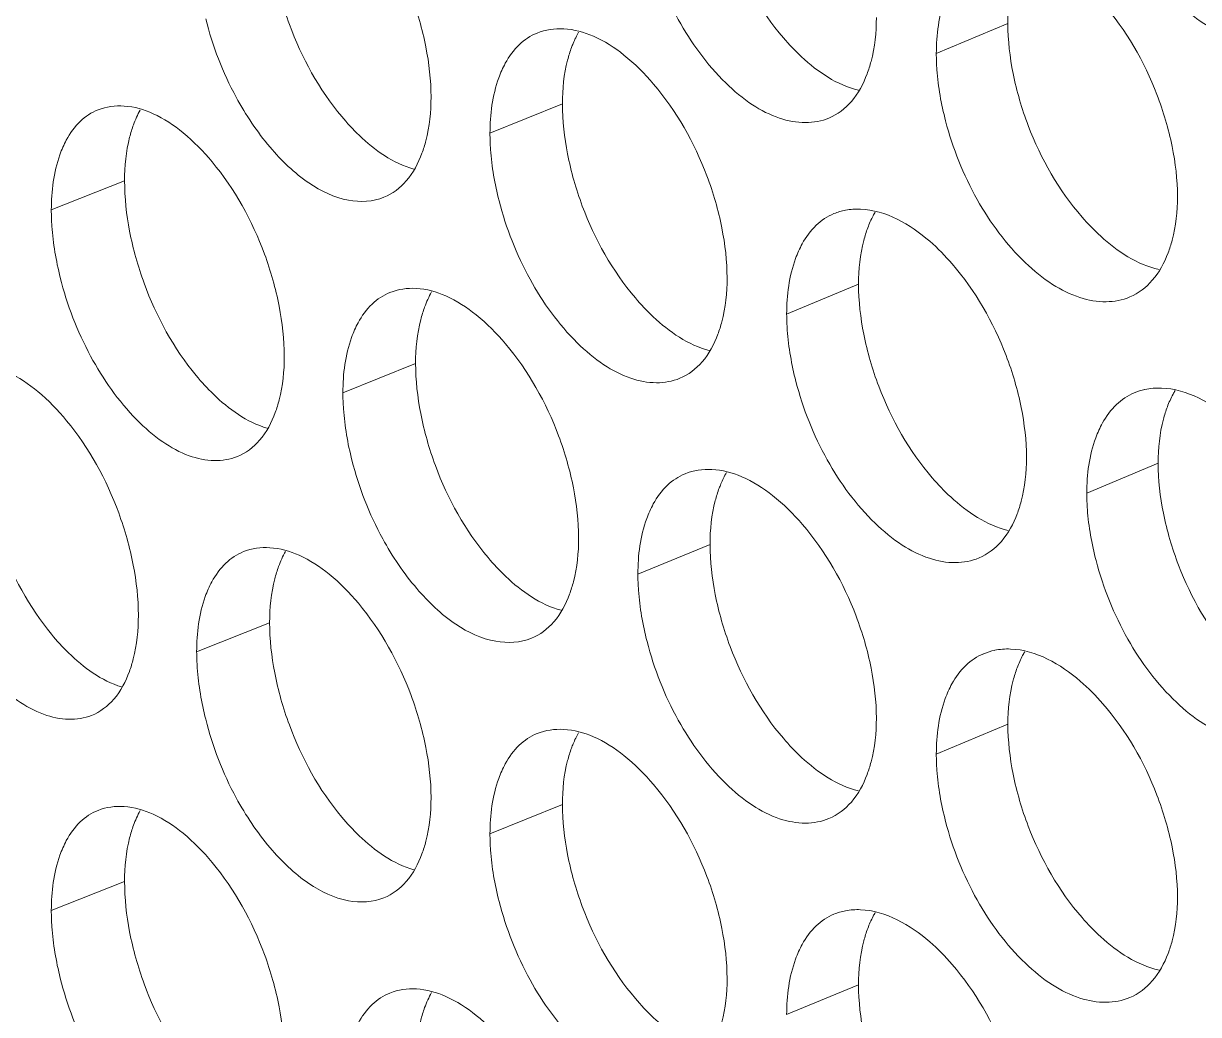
# Model space of a CAD drawing. Header units: millimetres. Extents: x 1177 to 4147, y 93 to 2194.
# Drawn here: x 2538.85 to 2552.07, y 876.15 to 887.29 of the extents above; entities that cross this region are included whole.
import ezdxf

# ---------------------------------------------------------------- set-up
doc = ezdxf.new("R2010")
doc.units = ezdxf.units.MM
doc.header["$LTSCALE"] = 0.1
doc.layers.get('0').update_dxf_attribs({"lineweight": 13})
doc.layers.add('标注', color=251, linetype='Continuous', lineweight=9)

# ---------------------------------------------------------------- blocks, each defined once
blk = doc.blocks.new('02')
at = {"layer": '标注'}
for p, q in [((4411.878, 858.828), (4410.728, 858.347)), ((4404.721, 857.539), (4403.558, 857.066)), ((4397.688, 856.3), (4396.511, 855.835)), ((4397.688, 856.3), (4396.511, 855.835)), ((4409.479, 854.643), (4408.324, 854.164)), ((4402.363, 853.37), (4401.195, 852.9)), ((4402.363, 853.37), (4401.195, 852.9)), ((4414.291, 851.769), (4413.145, 851.285)), ((4407.093, 850.463), (4405.934, 849.987)), ((4407.093, 850.463), (4405.934, 849.987)), ((4400.018, 849.207), (4398.846, 848.739)), ((4411.878, 847.578), (4410.728, 847.097)), ((4411.878, 847.578), (4410.728, 847.097)), ((4404.721, 846.289), (4403.558, 845.816)), ((4397.688, 845.05), (4396.511, 844.585)), ((4409.479, 843.393), (4408.324, 842.914))]:
    blk.add_line(p, q, dxfattribs=at)
for centre, radius, start, end in [((4414.281, 852.013), 0.96, 102.3564, 112.9065), ((4411.856, 847.83), 0.952, 101.531, 112.7006), ((4411.856, 847.83), 0.952, 101.531, 112.7006)]:
    blk.add_arc(centre, radius, start, end, dxfattribs=at)
for points, knots in [([(4407.093, 861.713), (4407.093, 861.443), (4407.158, 860.884), (4407.471, 859.799), (4407.902, 859.032), (4408.271, 858.6)], [0, 0, 0, 0, 0.239345, 0.496163, 1, 1, 1, 1]), ([(4413.295, 861.453), (4413.409, 861.014), (4413.742, 860.189), (4414.389, 859.32), (4414.994, 858.827), (4415.442, 858.606), (4415.879, 858.53), (4416.156, 858.584), (4416.276, 858.635)], [0, 0, 0, 0, 0.301654, 0.585147, 0.709328, 0.817996, 0.913192, 1, 1, 1, 1]), ([(4402.611, 857.649), (4402.611, 857.918), (4402.546, 858.479), (4402.236, 859.564), (4401.81, 860.333), (4401.444, 860.768)], [0, 0, 0, 0, 0.239348, 0.496261, 1, 1, 1, 1]), ([(4400.018, 860.457), (4400.018, 860.187), (4400.082, 859.627), (4400.389, 858.541), (4400.812, 857.771), (4401.176, 857.336)], [0, 0, 0, 0, 0.239561, 0.496616, 1, 1, 1, 1]), ([(4406.081, 860.154), (4406.194, 859.716), (4406.519, 858.892), (4407.152, 858.02), (4407.745, 857.521), (4408.183, 857.295), (4408.613, 857.213), (4408.886, 857.262), (4409.004, 857.311)], [0, 0, 0, 0, 0.303115, 0.587343, 0.711479, 0.819744, 0.914178, 1, 1, 1, 1]), ([(4412.027, 859.734), (4412.002, 859.668), (4411.91, 859.375), (4411.878, 859.065), (4411.878, 858.828)], [0, 0, 0, 0, 0.230164, 1, 1, 1, 1]), ([(4410.979, 859.475), (4410.937, 859.399), (4410.779, 859.044), (4410.728, 858.648), (4410.728, 858.347)], [0, 0, 0, 0, 0.223573, 1, 1, 1, 1]), ([(4414.602, 856.051), (4414.602, 856.321), (4414.535, 856.88), (4414.216, 857.964), (4413.776, 858.727), (4413.402, 859.156)], [0, 0, 0, 0, 0.238989, 0.495505, 1, 1, 1, 1]), ([(4398.991, 858.905), (4399.046, 858.686), (4399.183, 858.255), (4399.508, 857.549), (4399.975, 856.854), (4400.581, 856.266), (4401.229, 855.947), (4401.678, 855.967), (4401.855, 856.039)], [0, 0, 0, 0, 0.152652, 0.305439, 0.523584, 0.715027, 0.870754, 1, 1, 1, 1]), ([(4409.616, 858.019), (4409.641, 858.085), (4409.733, 858.378), (4409.765, 858.687), (4409.765, 858.923)], [0, 0, 0, 0, 0.2301, 1, 1, 1, 1]), ([(4404.314, 858.676), (4404.209, 858.633), (4404.005, 858.497), (4403.864, 858.3), (4403.804, 858.191)], [0, 0, 0, 0, 0.477633, 1, 1, 1, 1]), ([(4406.187, 857.856), (4406.042, 858.025), (4405.748, 858.321), (4405.257, 858.638), (4404.765, 858.774), (4404.448, 858.731), (4404.314, 858.676)], [0, 0, 0, 0, 0.307488, 0.573733, 0.799889, 1, 1, 1, 1]), ([(4404.982, 858.69), (4404.948, 858.632), (4404.909, 858.55), (4404.876, 858.466), (4404.868, 858.444)], [0, 0, 0, 0, 0.741798, 1, 1, 1, 1]), ([(4411.878, 858.828), (4411.878, 858.559), (4411.944, 857.999), (4412.26, 856.915), (4412.697, 856.15), (4413.069, 855.721)], [0, 0, 0, 0, 0.239203, 0.495862, 1, 1, 1, 1]), ([(4408.271, 858.6), (4408.363, 858.493), (4408.701, 858.136), (4409.133, 857.841), (4409.476, 857.756)], [0, 0, 0, 0, 0.285343, 1, 1, 1, 1]), ([(4404.868, 858.444), (4404.843, 858.378), (4404.753, 858.084), (4404.721, 857.775), (4404.721, 857.539)], [0, 0, 0, 0, 0.229724, 1, 1, 1, 1]), ([(4410.728, 858.347), (4410.728, 858.26), (4410.742, 857.895), (4410.807, 857.534), (4410.877, 857.265)], [0, 0, 0, 0, 0.238, 1, 1, 1, 1]), ([(4403.804, 858.191), (4403.763, 858.115), (4403.607, 857.76), (4403.558, 857.366), (4403.558, 857.066)], [0, 0, 0, 0, 0.222904, 1, 1, 1, 1]), ([(4409.004, 857.311), (4409.142, 857.368), (4409.405, 857.571), (4409.557, 857.86), (4409.616, 858.019)], [0, 0, 0, 0, 0.467218, 1, 1, 1, 1]), ([(4407.367, 854.743), (4407.367, 855.012), (4407.301, 855.572), (4406.988, 856.657), (4406.555, 857.424), (4406.187, 857.856)], [0, 0, 0, 0, 0.239204, 0.495958, 1, 1, 1, 1]), ([(4402.465, 856.745), (4402.49, 856.811), (4402.58, 857.104), (4402.611, 857.413), (4402.611, 857.649)], [0, 0, 0, 0, 0.22966, 1, 1, 1, 1]), ([(4404.721, 857.539), (4404.721, 857.269), (4404.786, 856.709), (4405.096, 855.624), (4405.525, 854.856), (4405.893, 854.423)], [0, 0, 0, 0, 0.239417, 0.496314, 1, 1, 1, 1]), ([(4397.262, 857.443), (4397.156, 857.401), (4396.951, 857.265), (4396.812, 857.067), (4396.752, 856.957)], [0, 0, 0, 0, 0.476042, 1, 1, 1, 1]), ([(4397.262, 857.443), (4397.156, 857.401), (4396.951, 857.265), (4396.812, 857.067), (4396.752, 856.957)], [0, 0, 0, 0, 0.476042, 1, 1, 1, 1]), ([(4399.094, 856.607), (4398.953, 856.776), (4398.666, 857.072), (4398.186, 857.392), (4397.705, 857.534), (4397.394, 857.495), (4397.262, 857.443)], [0, 0, 0, 0, 0.309013, 0.575734, 0.801259, 1, 1, 1, 1]), ([(4399.094, 856.607), (4398.953, 856.776), (4398.666, 857.072), (4398.186, 857.392), (4397.705, 857.534), (4397.394, 857.495), (4397.262, 857.443)], [0, 0, 0, 0, 0.309013, 0.575734, 0.801259, 1, 1, 1, 1]), ([(4397.831, 857.203), (4397.807, 857.137), (4397.718, 856.844), (4397.688, 856.535), (4397.688, 856.3)], [0, 0, 0, 0, 0.229286, 1, 1, 1, 1]), ([(4397.831, 857.203), (4397.807, 857.137), (4397.718, 856.844), (4397.688, 856.535), (4397.688, 856.3)], [0, 0, 0, 0, 0.229286, 1, 1, 1, 1]), ([(4401.176, 857.336), (4401.264, 857.231), (4401.588, 856.878), (4402.002, 856.584), (4402.333, 856.49)], [0, 0, 0, 0, 0.285256, 1, 1, 1, 1]), ([(4410.877, 857.265), (4410.991, 856.826), (4411.321, 856.001), (4411.963, 855.131), (4412.564, 854.636), (4413.009, 854.414), (4413.444, 854.335), (4413.719, 854.387), (4413.839, 854.438)], [0, 0, 0, 0, 0.302139, 0.585875, 0.710041, 0.818575, 0.913518, 1, 1, 1, 1]), ([(4403.558, 857.066), (4403.558, 856.979), (4403.572, 856.614), (4403.635, 856.252), (4403.704, 855.982)], [0, 0, 0, 0, 0.237919, 1, 1, 1, 1]), ([(4396.752, 856.957), (4396.712, 856.881), (4396.559, 856.527), (4396.511, 856.134), (4396.511, 855.835)], [0, 0, 0, 0, 0.222259, 1, 1, 1, 1]), ([(4396.752, 856.957), (4396.712, 856.881), (4396.559, 856.527), (4396.511, 856.134), (4396.511, 855.835)], [0, 0, 0, 0, 0.222259, 1, 1, 1, 1]), ([(4400.254, 853.485), (4400.254, 853.755), (4400.189, 854.315), (4399.882, 855.401), (4399.457, 856.171), (4399.094, 856.607)], [0, 0, 0, 0, 0.239421, 0.496413, 1, 1, 1, 1]), ([(4400.254, 853.485), (4400.254, 853.755), (4400.189, 854.315), (4399.882, 855.401), (4399.457, 856.171), (4399.094, 856.607)], [0, 0, 0, 0, 0.239421, 0.496413, 1, 1, 1, 1]), ([(4401.855, 856.039), (4401.992, 856.094), (4402.256, 856.297), (4402.406, 856.586), (4402.465, 856.745)], [0, 0, 0, 0, 0.465305, 1, 1, 1, 1]), ([(4397.688, 856.3), (4397.688, 856.03), (4397.751, 855.469), (4398.056, 854.383), (4398.477, 853.612), (4398.838, 853.176)], [0, 0, 0, 0, 0.239633, 0.496767, 1, 1, 1, 1]), ([(4397.688, 856.3), (4397.688, 856.03), (4397.751, 855.469), (4398.056, 854.383), (4398.477, 853.612), (4398.838, 853.176)], [0, 0, 0, 0, 0.239633, 0.496767, 1, 1, 1, 1]), ([(4414.452, 855.146), (4414.477, 855.212), (4414.57, 855.505), (4414.602, 855.815), (4414.602, 856.051)], [0, 0, 0, 0, 0.230395, 1, 1, 1, 1]), ([(4396.511, 855.835), (4396.511, 855.748), (4396.525, 855.383), (4396.587, 855.02), (4396.654, 854.75)], [0, 0, 0, 0, 0.23784, 1, 1, 1, 1]), ([(4396.511, 855.835), (4396.511, 855.748), (4396.525, 855.383), (4396.587, 855.02), (4396.654, 854.75)], [0, 0, 0, 0, 0.23784, 1, 1, 1, 1]), ([(4403.704, 855.982), (4403.816, 855.544), (4404.139, 854.72), (4404.767, 853.848), (4405.356, 853.347), (4405.791, 853.12), (4406.218, 853.035), (4406.49, 853.083), (4406.608, 853.131)], [0, 0, 0, 0, 0.303606, 0.588083, 0.712204, 0.820335, 0.914512, 1, 1, 1, 1]), ([(4410.983, 854.967), (4410.871, 855.097), (4410.472, 855.508), (4409.918, 855.832), (4409.51, 855.848)], [0, 0, 0, 0, 0.295598, 1, 1, 1, 1]), ([(4409.084, 855.776), (4408.978, 855.732), (4408.775, 855.596), (4408.634, 855.4), (4408.574, 855.291)], [0, 0, 0, 0, 0.478627, 1, 1, 1, 1]), ([(4409.746, 855.802), (4409.735, 855.783), (4409.69, 855.701), (4409.652, 855.615), (4409.627, 855.548)], [0, 0, 0, 0, 0.242093, 1, 1, 1, 1]), ([(4413.069, 855.721), (4413.163, 855.613), (4413.51, 855.252), (4413.955, 854.958), (4414.306, 854.878)], [0, 0, 0, 0, 0.285361, 1, 1, 1, 1]), ([(4409.627, 855.548), (4409.602, 855.482), (4409.511, 855.189), (4409.479, 854.879), (4409.479, 854.643)], [0, 0, 0, 0, 0.230017, 1, 1, 1, 1]), ([(4408.574, 855.291), (4408.532, 855.216), (4408.375, 854.86), (4408.324, 854.465), (4408.324, 854.164)], [0, 0, 0, 0, 0.223347, 1, 1, 1, 1]), ([(4413.839, 854.438), (4413.976, 854.496), (4414.239, 854.699), (4414.392, 854.987), (4414.452, 855.146)], [0, 0, 0, 0, 0.468447, 1, 1, 1, 1]), ([(4412.177, 851.859), (4412.177, 852.129), (4412.11, 852.689), (4411.793, 853.773), (4411.355, 854.537), (4410.983, 854.967)], [0, 0, 0, 0, 0.23906, 0.495656, 1, 1, 1, 1]), ([(4396.654, 854.75), (4396.764, 854.313), (4397.079, 853.49), (4397.694, 852.615), (4398.271, 852.108), (4398.697, 851.876), (4399.116, 851.786), (4399.384, 851.829), (4399.5, 851.876)], [0, 0, 0, 0, 0.305092, 0.590325, 0.714405, 0.822131, 0.915528, 1, 1, 1, 1]), ([(4396.654, 854.75), (4396.764, 854.313), (4397.079, 853.49), (4397.694, 852.615), (4398.271, 852.108), (4398.697, 851.876), (4399.116, 851.786), (4399.384, 851.829), (4399.5, 851.876)], [0, 0, 0, 0, 0.305092, 0.590325, 0.714405, 0.822131, 0.915528, 1, 1, 1, 1]), ([(4407.219, 853.839), (4407.244, 853.905), (4407.335, 854.197), (4407.367, 854.507), (4407.367, 854.743)], [0, 0, 0, 0, 0.229953, 1, 1, 1, 1]), ([(4403.809, 853.684), (4403.666, 853.853), (4403.374, 854.149), (4402.886, 854.467), (4402.398, 854.605), (4402.083, 854.563), (4401.95, 854.509)], [0, 0, 0, 0, 0.307992, 0.574392, 0.80034, 1, 1, 1, 1]), ([(4403.809, 853.684), (4403.666, 853.853), (4403.374, 854.149), (4402.886, 854.467), (4402.398, 854.605), (4402.083, 854.563), (4401.95, 854.509)], [0, 0, 0, 0, 0.307992, 0.574392, 0.80034, 1, 1, 1, 1]), ([(4409.479, 854.643), (4409.479, 854.373), (4409.544, 853.813), (4409.858, 852.729), (4410.293, 851.963), (4410.664, 851.533)], [0, 0, 0, 0, 0.239274, 0.496012, 1, 1, 1, 1]), ([(4401.95, 854.509), (4401.844, 854.467), (4401.64, 854.331), (4401.499, 854.134), (4401.44, 854.024)], [0, 0, 0, 0, 0.477116, 1, 1, 1, 1]), ([(4401.95, 854.509), (4401.844, 854.467), (4401.64, 854.331), (4401.499, 854.134), (4401.44, 854.024)], [0, 0, 0, 0, 0.477116, 1, 1, 1, 1]), ([(4405.893, 854.423), (4405.983, 854.317), (4406.316, 853.961), (4406.742, 853.666), (4407.081, 853.578)], [0, 0, 0, 0, 0.285322, 1, 1, 1, 1]), ([(4402.508, 854.275), (4402.484, 854.209), (4402.394, 853.916), (4402.363, 853.606), (4402.363, 853.37)], [0, 0, 0, 0, 0.229578, 1, 1, 1, 1]), ([(4402.508, 854.275), (4402.484, 854.209), (4402.394, 853.916), (4402.363, 853.606), (4402.363, 853.37)], [0, 0, 0, 0, 0.229578, 1, 1, 1, 1]), ([(4408.324, 854.164), (4408.324, 854.077), (4408.339, 853.713), (4408.403, 853.351), (4408.472, 853.082)], [0, 0, 0, 0, 0.237972, 1, 1, 1, 1]), ([(4401.44, 854.024), (4401.399, 853.949), (4401.244, 853.594), (4401.195, 853.2), (4401.195, 852.9)], [0, 0, 0, 0, 0.222686, 1, 1, 1, 1]), ([(4401.44, 854.024), (4401.399, 853.949), (4401.244, 853.594), (4401.195, 853.2), (4401.195, 852.9)], [0, 0, 0, 0, 0.222686, 1, 1, 1, 1]), ([(4406.608, 853.131), (4406.745, 853.188), (4407.009, 853.391), (4407.16, 853.679), (4407.219, 853.839)], [0, 0, 0, 0, 0.46659, 1, 1, 1, 1]), ([(4404.982, 850.568), (4404.982, 850.838), (4404.917, 851.398), (4404.605, 852.483), (4404.176, 853.25), (4403.809, 853.684)], [0, 0, 0, 0, 0.239276, 0.49611, 1, 1, 1, 1]), ([(4404.982, 850.568), (4404.982, 850.838), (4404.917, 851.398), (4404.605, 852.483), (4404.176, 853.25), (4403.809, 853.684)], [0, 0, 0, 0, 0.239276, 0.49611, 1, 1, 1, 1]), ([(4400.109, 852.582), (4400.133, 852.648), (4400.223, 852.941), (4400.254, 853.249), (4400.254, 853.485)], [0, 0, 0, 0, 0.229514, 1, 1, 1, 1]), ([(4400.109, 852.582), (4400.133, 852.648), (4400.223, 852.941), (4400.254, 853.249), (4400.254, 853.485)], [0, 0, 0, 0, 0.229514, 1, 1, 1, 1]), ([(4396.757, 852.451), (4396.618, 852.62), (4396.333, 852.917), (4395.857, 853.237), (4395.38, 853.381), (4395.069, 853.344), (4394.939, 853.293)], [0, 0, 0, 0, 0.309532, 0.576416, 0.801728, 1, 1, 1, 1]), ([(4402.363, 853.37), (4402.363, 853.101), (4402.427, 852.54), (4402.736, 851.455), (4403.162, 850.686), (4403.527, 850.252)], [0, 0, 0, 0, 0.239489, 0.496465, 1, 1, 1, 1]), ([(4402.363, 853.37), (4402.363, 853.101), (4402.427, 852.54), (4402.736, 851.455), (4403.162, 850.686), (4403.527, 850.252)], [0, 0, 0, 0, 0.239489, 0.496465, 1, 1, 1, 1]), ([(4398.838, 853.176), (4398.925, 853.071), (4399.245, 852.721), (4399.652, 852.426), (4399.979, 852.33)], [0, 0, 0, 0, 0.285211, 1, 1, 1, 1]), ([(4398.838, 853.176), (4398.925, 853.071), (4399.245, 852.721), (4399.652, 852.426), (4399.979, 852.33)], [0, 0, 0, 0, 0.285211, 1, 1, 1, 1]), ([(4408.472, 853.082), (4408.585, 852.643), (4408.913, 851.818), (4409.551, 850.948), (4410.148, 850.451), (4410.589, 850.227), (4411.022, 850.146), (4411.296, 850.197), (4411.415, 850.247)], [0, 0, 0, 0, 0.302626, 0.586607, 0.710758, 0.819158, 0.913847, 1, 1, 1, 1]), ([(4401.195, 852.9), (4401.195, 852.813), (4401.209, 852.448), (4401.272, 852.086), (4401.34, 851.816)], [0, 0, 0, 0, 0.237892, 1, 1, 1, 1]), ([(4401.195, 852.9), (4401.195, 852.813), (4401.209, 852.448), (4401.272, 852.086), (4401.34, 851.816)], [0, 0, 0, 0, 0.237892, 1, 1, 1, 1]), ([(4413.907, 852.898), (4413.802, 852.853), (4413.6, 852.717), (4413.458, 852.522), (4413.398, 852.414)], [0, 0, 0, 0, 0.479572, 1, 1, 1, 1]), ([(4415.834, 852.101), (4415.72, 852.23), (4415.315, 852.641), (4414.756, 852.96), (4414.345, 852.975)], [0, 0, 0, 0, 0.29472, 1, 1, 1, 1]), ([(4414.565, 852.936), (4414.553, 852.916), (4414.506, 852.832), (4414.466, 852.744), (4414.44, 852.675)], [0, 0, 0, 0, 0.242079, 1, 1, 1, 1]), ([(4414.44, 852.675), (4414.415, 852.609), (4414.323, 852.316), (4414.291, 852.006), (4414.291, 851.769)], [0, 0, 0, 0, 0.230311, 1, 1, 1, 1]), ([(4397.91, 849.327), (4397.91, 849.597), (4397.846, 850.157), (4397.54, 851.243), (4397.119, 852.014), (4396.757, 852.451)], [0, 0, 0, 0, 0.239493, 0.496564, 1, 1, 1, 1]), ([(4399.5, 851.876), (4399.637, 851.931), (4399.901, 852.133), (4400.05, 852.422), (4400.109, 852.582)], [0, 0, 0, 0, 0.464648, 1, 1, 1, 1]), ([(4399.5, 851.876), (4399.637, 851.931), (4399.901, 852.133), (4400.05, 852.422), (4400.109, 852.582)], [0, 0, 0, 0, 0.464648, 1, 1, 1, 1]), ([(4413.398, 852.414), (4413.356, 852.338), (4413.196, 851.983), (4413.145, 851.586), (4413.145, 851.285)], [0, 0, 0, 0, 0.2238, 1, 1, 1, 1]), ([(4395.371, 852.148), (4395.371, 851.878), (4395.434, 851.317), (4395.736, 850.231), (4396.155, 849.459), (4396.515, 849.021)], [0, 0, 0, 0, 0.239706, 0.496917, 1, 1, 1, 1]), ([(4401.34, 851.816), (4401.396, 851.597), (4401.535, 851.165), (4401.862, 850.46), (4402.332, 849.765), (4402.943, 849.178), (4403.596, 848.862), (4404.046, 848.885), (4404.224, 848.957)], [0, 0, 0, 0, 0.152387, 0.304947, 0.522872, 0.714293, 0.870269, 1, 1, 1, 1]), ([(4401.34, 851.816), (4401.396, 851.597), (4401.535, 851.165), (4401.862, 850.46), (4402.332, 849.765), (4402.943, 849.178), (4403.596, 848.862), (4404.046, 848.885), (4404.224, 848.957)], [0, 0, 0, 0, 0.152387, 0.304947, 0.522872, 0.714293, 0.870269, 1, 1, 1, 1]), ([(4412.027, 850.954), (4412.052, 851.02), (4412.145, 851.313), (4412.177, 851.623), (4412.177, 851.859)], [0, 0, 0, 0, 0.230247, 1, 1, 1, 1]), ([(4414.291, 851.769), (4414.291, 851.5), (4414.357, 850.94), (4414.675, 849.857), (4415.114, 849.093), (4415.489, 848.665)], [0, 0, 0, 0, 0.239131, 0.495711, 1, 1, 1, 1]), ([(4406.692, 851.598), (4406.587, 851.555), (4406.383, 851.419), (4406.242, 851.222), (4406.182, 851.113)], [0, 0, 0, 0, 0.478136, 1, 1, 1, 1]), ([(4406.692, 851.598), (4406.587, 851.555), (4406.383, 851.419), (4406.242, 851.222), (4406.182, 851.113)], [0, 0, 0, 0, 0.478136, 1, 1, 1, 1]), ([(4408.578, 850.784), (4408.433, 850.953), (4408.136, 851.249), (4407.641, 851.564), (4407.146, 851.699), (4406.827, 851.654), (4406.692, 851.598)], [0, 0, 0, 0, 0.30699, 0.573081, 0.799443, 1, 1, 1, 1]), ([(4408.578, 850.784), (4408.433, 850.953), (4408.136, 851.249), (4407.641, 851.564), (4407.146, 851.699), (4406.827, 851.654), (4406.692, 851.598)], [0, 0, 0, 0, 0.30699, 0.573081, 0.799443, 1, 1, 1, 1]), ([(4407.357, 851.618), (4407.323, 851.559), (4407.283, 851.476), (4407.249, 851.39), (4407.24, 851.368)], [0, 0, 0, 0, 0.741765, 1, 1, 1, 1]), ([(4407.357, 851.618), (4407.323, 851.559), (4407.283, 851.476), (4407.249, 851.39), (4407.24, 851.368)], [0, 0, 0, 0, 0.741765, 1, 1, 1, 1]), ([(4410.664, 851.533), (4410.756, 851.425), (4411.099, 851.066), (4411.537, 850.771), (4411.884, 850.689)], [0, 0, 0, 0, 0.285356, 1, 1, 1, 1]), ([(4407.24, 851.368), (4407.216, 851.302), (4407.125, 851.009), (4407.093, 850.699), (4407.093, 850.463)], [0, 0, 0, 0, 0.229871, 1, 1, 1, 1]), ([(4407.24, 851.368), (4407.216, 851.302), (4407.125, 851.009), (4407.093, 850.699), (4407.093, 850.463)], [0, 0, 0, 0, 0.229871, 1, 1, 1, 1]), ([(4406.182, 851.113), (4406.141, 851.038), (4405.984, 850.683), (4405.934, 850.288), (4405.934, 849.987)], [0, 0, 0, 0, 0.223124, 1, 1, 1, 1]), ([(4406.182, 851.113), (4406.141, 851.038), (4405.984, 850.683), (4405.934, 850.288), (4405.934, 849.987)], [0, 0, 0, 0, 0.223124, 1, 1, 1, 1]), ([(4413.145, 851.285), (4413.145, 851.199), (4413.16, 850.834), (4413.224, 850.472), (4413.295, 850.203)], [0, 0, 0, 0, 0.238027, 1, 1, 1, 1]), ([(4411.415, 850.247), (4411.552, 850.304), (4411.815, 850.507), (4411.967, 850.796), (4412.027, 850.954)], [0, 0, 0, 0, 0.467837, 1, 1, 1, 1]), ([(4409.765, 847.673), (4409.765, 847.943), (4409.699, 848.503), (4409.384, 849.587), (4408.949, 850.353), (4408.578, 850.784)], [0, 0, 0, 0, 0.239132, 0.495807, 1, 1, 1, 1]), ([(4409.765, 847.673), (4409.765, 847.943), (4409.699, 848.503), (4409.384, 849.587), (4408.949, 850.353), (4408.578, 850.784)], [0, 0, 0, 0, 0.239132, 0.495807, 1, 1, 1, 1]), ([(4394.332, 850.6), (4394.441, 850.164), (4394.754, 849.341), (4395.363, 848.465), (4395.936, 847.957), (4396.36, 847.723), (4396.776, 847.631), (4397.043, 847.673), (4397.158, 847.718)], [0, 0, 0, 0, 0.305591, 0.59108, 0.715148, 0.822737, 0.915872, 1, 1, 1, 1]), ([(4404.835, 849.664), (4404.86, 849.73), (4404.951, 850.023), (4404.982, 850.332), (4404.982, 850.568)], [0, 0, 0, 0, 0.229806, 1, 1, 1, 1]), ([(4404.835, 849.664), (4404.86, 849.73), (4404.951, 850.023), (4404.982, 850.332), (4404.982, 850.568)], [0, 0, 0, 0, 0.229806, 1, 1, 1, 1]), ([(4401.444, 849.518), (4401.302, 849.687), (4401.013, 849.983), (4400.53, 850.301), (4400.045, 850.442), (4399.731, 850.401), (4399.599, 850.348)], [0, 0, 0, 0, 0.3085, 0.575059, 0.800797, 1, 1, 1, 1]), ([(4407.093, 850.463), (4407.093, 850.193), (4407.158, 849.634), (4407.471, 848.549), (4407.902, 847.782), (4408.271, 847.35)], [0, 0, 0, 0, 0.239345, 0.496163, 1, 1, 1, 1]), ([(4407.093, 850.463), (4407.093, 850.193), (4407.158, 849.634), (4407.471, 848.549), (4407.902, 847.782), (4408.271, 847.35)], [0, 0, 0, 0, 0.239345, 0.496163, 1, 1, 1, 1]), ([(4399.599, 850.348), (4399.493, 850.306), (4399.289, 850.171), (4399.149, 849.972), (4399.089, 849.863)], [0, 0, 0, 0, 0.476586, 1, 1, 1, 1]), ([(4403.527, 850.252), (4403.617, 850.146), (4403.945, 849.792), (4404.365, 849.497), (4404.7, 849.406)], [0, 0, 0, 0, 0.285293, 1, 1, 1, 1]), ([(4403.527, 850.252), (4403.617, 850.146), (4403.945, 849.792), (4404.365, 849.497), (4404.7, 849.406)], [0, 0, 0, 0, 0.285293, 1, 1, 1, 1]), ([(4413.295, 850.203), (4413.409, 849.764), (4413.742, 848.939), (4414.389, 848.07), (4414.994, 847.577), (4415.442, 847.356), (4415.879, 847.28), (4416.156, 847.334), (4416.276, 847.385)], [0, 0, 0, 0, 0.301654, 0.585147, 0.709328, 0.817996, 0.913192, 1, 1, 1, 1]), ([(4400.163, 850.111), (4400.139, 850.045), (4400.049, 849.752), (4400.018, 849.443), (4400.018, 849.207)], [0, 0, 0, 0, 0.229432, 1, 1, 1, 1]), ([(4405.934, 849.987), (4405.934, 849.9), (4405.948, 849.536), (4406.012, 849.173), (4406.081, 848.904)], [0, 0, 0, 0, 0.237945, 1, 1, 1, 1]), ([(4405.934, 849.987), (4405.934, 849.9), (4405.948, 849.536), (4406.012, 849.173), (4406.081, 848.904)], [0, 0, 0, 0, 0.237945, 1, 1, 1, 1]), ([(4399.089, 849.863), (4399.048, 849.787), (4398.894, 849.433), (4398.846, 849.039), (4398.846, 848.739)], [0, 0, 0, 0, 0.222471, 1, 1, 1, 1]), ([(4404.224, 848.957), (4404.362, 849.013), (4404.626, 849.216), (4404.776, 849.505), (4404.835, 849.664)], [0, 0, 0, 0, 0.465952, 1, 1, 1, 1]), ([(4404.224, 848.957), (4404.362, 849.013), (4404.626, 849.216), (4404.776, 849.505), (4404.835, 849.664)], [0, 0, 0, 0, 0.465952, 1, 1, 1, 1]), ([(4402.611, 846.399), (4402.611, 846.668), (4402.546, 847.229), (4402.236, 848.314), (4401.81, 849.083), (4401.444, 849.518)], [0, 0, 0, 0, 0.239348, 0.496261, 1, 1, 1, 1]), ([(4397.766, 848.424), (4397.79, 848.49), (4397.88, 848.783), (4397.91, 849.091), (4397.91, 849.327)], [0, 0, 0, 0, 0.229368, 1, 1, 1, 1]), ([(4400.018, 849.207), (4400.018, 848.937), (4400.082, 848.377), (4400.389, 847.291), (4400.812, 846.521), (4401.176, 846.086)], [0, 0, 0, 0, 0.239561, 0.496616, 1, 1, 1, 1]), ([(4396.515, 849.021), (4396.6, 848.917), (4396.916, 848.568), (4397.317, 848.274), (4397.64, 848.175)], [0, 0, 0, 0, 0.285157, 1, 1, 1, 1]), ([(4406.081, 848.904), (4406.194, 848.466), (4406.519, 847.642), (4407.152, 846.77), (4407.745, 846.271), (4408.183, 846.045), (4408.613, 845.963), (4408.886, 846.012), (4409.004, 846.061)], [0, 0, 0, 0, 0.303115, 0.587343, 0.711479, 0.819744, 0.914178, 1, 1, 1, 1]), ([(4406.081, 848.904), (4406.194, 848.466), (4406.519, 847.642), (4407.152, 846.77), (4407.745, 846.271), (4408.183, 846.045), (4408.613, 845.963), (4408.886, 846.012), (4409.004, 846.061)], [0, 0, 0, 0, 0.303115, 0.587343, 0.711479, 0.819744, 0.914178, 1, 1, 1, 1]), ([(4398.846, 848.739), (4398.846, 848.653), (4398.86, 848.288), (4398.923, 847.925), (4398.991, 847.655)], [0, 0, 0, 0, 0.237866, 1, 1, 1, 1]), ([(4411.489, 848.709), (4411.384, 848.665), (4411.181, 848.529), (4411.039, 848.333), (4410.979, 848.225)], [0, 0, 0, 0, 0.479105, 1, 1, 1, 1]), ([(4411.489, 848.709), (4411.384, 848.665), (4411.181, 848.529), (4411.039, 848.333), (4410.979, 848.225)], [0, 0, 0, 0, 0.479105, 1, 1, 1, 1]), ([(4413.402, 847.906), (4413.289, 848.035), (4412.887, 848.447), (4412.33, 848.768), (4411.921, 848.784)], [0, 0, 0, 0, 0.295157, 1, 1, 1, 1]), ([(4413.402, 847.906), (4413.289, 848.035), (4412.887, 848.447), (4412.33, 848.768), (4411.921, 848.784)], [0, 0, 0, 0, 0.295157, 1, 1, 1, 1]), ([(4412.149, 848.741), (4412.137, 848.722), (4412.091, 848.639), (4412.052, 848.551), (4412.027, 848.484)], [0, 0, 0, 0, 0.242084, 1, 1, 1, 1]), ([(4412.149, 848.741), (4412.137, 848.722), (4412.091, 848.639), (4412.052, 848.551), (4412.027, 848.484)], [0, 0, 0, 0, 0.242084, 1, 1, 1, 1]), ([(4412.027, 848.484), (4412.002, 848.418), (4411.91, 848.125), (4411.878, 847.815), (4411.878, 847.578)], [0, 0, 0, 0, 0.230164, 1, 1, 1, 1]), ([(4412.027, 848.484), (4412.002, 848.418), (4411.91, 848.125), (4411.878, 847.815), (4411.878, 847.578)], [0, 0, 0, 0, 0.230164, 1, 1, 1, 1]), ([(4397.158, 847.718), (4397.295, 847.773), (4397.559, 847.975), (4397.707, 848.264), (4397.766, 848.424)], [0, 0, 0, 0, 0.463981, 1, 1, 1, 1]), ([(4410.979, 848.225), (4410.937, 848.149), (4410.779, 847.794), (4410.728, 847.398), (4410.728, 847.097)], [0, 0, 0, 0, 0.223573, 1, 1, 1, 1]), ([(4410.979, 848.225), (4410.937, 848.149), (4410.779, 847.794), (4410.728, 847.398), (4410.728, 847.097)], [0, 0, 0, 0, 0.223573, 1, 1, 1, 1]), ([(4414.602, 844.801), (4414.602, 845.071), (4414.535, 845.63), (4414.216, 846.714), (4413.776, 847.477), (4413.402, 847.906)], [0, 0, 0, 0, 0.238989, 0.495505, 1, 1, 1, 1]), ([(4414.602, 844.801), (4414.602, 845.071), (4414.535, 845.63), (4414.216, 846.714), (4413.776, 847.477), (4413.402, 847.906)], [0, 0, 0, 0, 0.238989, 0.495505, 1, 1, 1, 1]), ([(4398.991, 847.655), (4399.046, 847.436), (4399.183, 847.005), (4399.508, 846.299), (4399.975, 845.604), (4400.581, 845.016), (4401.229, 844.697), (4401.678, 844.717), (4401.855, 844.789)], [0, 0, 0, 0, 0.152652, 0.305439, 0.523584, 0.715027, 0.870754, 1, 1, 1, 1]), ([(4409.616, 846.769), (4409.641, 846.835), (4409.733, 847.128), (4409.765, 847.437), (4409.765, 847.673)], [0, 0, 0, 0, 0.2301, 1, 1, 1, 1]), ([(4409.616, 846.769), (4409.641, 846.835), (4409.733, 847.128), (4409.765, 847.437), (4409.765, 847.673)], [0, 0, 0, 0, 0.2301, 1, 1, 1, 1]), ([(4411.878, 847.578), (4411.878, 847.309), (4411.944, 846.749), (4412.26, 845.665), (4412.697, 844.9), (4413.069, 844.471)], [0, 0, 0, 0, 0.239203, 0.495862, 1, 1, 1, 1]), ([(4411.878, 847.578), (4411.878, 847.309), (4411.944, 846.749), (4412.26, 845.665), (4412.697, 844.9), (4413.069, 844.471)], [0, 0, 0, 0, 0.239203, 0.495862, 1, 1, 1, 1]), ([(4404.314, 847.426), (4404.209, 847.383), (4404.005, 847.247), (4403.864, 847.05), (4403.804, 846.941)], [0, 0, 0, 0, 0.477633, 1, 1, 1, 1]), ([(4406.187, 846.606), (4406.042, 846.775), (4405.748, 847.071), (4405.257, 847.388), (4404.765, 847.524), (4404.448, 847.481), (4404.314, 847.426)], [0, 0, 0, 0, 0.307488, 0.573733, 0.799889, 1, 1, 1, 1]), ([(4404.982, 847.44), (4404.948, 847.382), (4404.909, 847.3), (4404.876, 847.216), (4404.868, 847.194)], [0, 0, 0, 0, 0.741798, 1, 1, 1, 1]), ([(4408.271, 847.35), (4408.363, 847.243), (4408.701, 846.886), (4409.133, 846.591), (4409.476, 846.506)], [0, 0, 0, 0, 0.285343, 1, 1, 1, 1]), ([(4408.271, 847.35), (4408.363, 847.243), (4408.701, 846.886), (4409.133, 846.591), (4409.476, 846.506)], [0, 0, 0, 0, 0.285343, 1, 1, 1, 1]), ([(4404.868, 847.194), (4404.843, 847.128), (4404.753, 846.834), (4404.721, 846.525), (4404.721, 846.289)], [0, 0, 0, 0, 0.229724, 1, 1, 1, 1]), ([(4410.728, 847.097), (4410.728, 847.01), (4410.742, 846.645), (4410.807, 846.284), (4410.877, 846.015)], [0, 0, 0, 0, 0.238, 1, 1, 1, 1]), ([(4410.728, 847.097), (4410.728, 847.01), (4410.742, 846.645), (4410.807, 846.284), (4410.877, 846.015)], [0, 0, 0, 0, 0.238, 1, 1, 1, 1]), ([(4403.804, 846.941), (4403.763, 846.865), (4403.607, 846.51), (4403.558, 846.116), (4403.558, 845.816)], [0, 0, 0, 0, 0.222904, 1, 1, 1, 1]), ([(4407.367, 843.493), (4407.367, 843.762), (4407.301, 844.322), (4406.988, 845.407), (4406.555, 846.174), (4406.187, 846.606)], [0, 0, 0, 0, 0.239204, 0.495958, 1, 1, 1, 1]), ([(4409.004, 846.061), (4409.142, 846.118), (4409.405, 846.321), (4409.557, 846.61), (4409.616, 846.769)], [0, 0, 0, 0, 0.467218, 1, 1, 1, 1]), ([(4409.004, 846.061), (4409.142, 846.118), (4409.405, 846.321), (4409.557, 846.61), (4409.616, 846.769)], [0, 0, 0, 0, 0.467218, 1, 1, 1, 1]), ([(4402.465, 845.495), (4402.49, 845.561), (4402.58, 845.854), (4402.611, 846.163), (4402.611, 846.399)], [0, 0, 0, 0, 0.22966, 1, 1, 1, 1]), ([(4399.094, 845.357), (4398.953, 845.526), (4398.666, 845.822), (4398.186, 846.142), (4397.705, 846.284), (4397.394, 846.245), (4397.262, 846.193)], [0, 0, 0, 0, 0.309013, 0.575734, 0.801259, 1, 1, 1, 1]), ([(4404.721, 846.289), (4404.721, 846.019), (4404.786, 845.459), (4405.096, 844.374), (4405.525, 843.606), (4405.893, 843.173)], [0, 0, 0, 0, 0.239417, 0.496314, 1, 1, 1, 1]), ([(4397.262, 846.193), (4397.156, 846.151), (4396.951, 846.015), (4396.812, 845.817), (4396.752, 845.707)], [0, 0, 0, 0, 0.476042, 1, 1, 1, 1]), ([(4401.176, 846.086), (4401.264, 845.981), (4401.588, 845.628), (4402.002, 845.334), (4402.333, 845.24)], [0, 0, 0, 0, 0.285256, 1, 1, 1, 1]), ([(4397.831, 845.953), (4397.807, 845.887), (4397.718, 845.594), (4397.688, 845.285), (4397.688, 845.05)], [0, 0, 0, 0, 0.229286, 1, 1, 1, 1]), ([(4410.877, 846.015), (4410.991, 845.576), (4411.321, 844.751), (4411.963, 843.881), (4412.564, 843.386), (4413.009, 843.164), (4413.444, 843.085), (4413.719, 843.137), (4413.839, 843.188)], [0, 0, 0, 0, 0.302139, 0.585875, 0.710041, 0.818575, 0.913518, 1, 1, 1, 1]), ([(4410.877, 846.015), (4410.991, 845.576), (4411.321, 844.751), (4411.963, 843.881), (4412.564, 843.386), (4413.009, 843.164), (4413.444, 843.085), (4413.719, 843.137), (4413.839, 843.188)], [0, 0, 0, 0, 0.302139, 0.585875, 0.710041, 0.818575, 0.913518, 1, 1, 1, 1]), ([(4396.752, 845.707), (4396.712, 845.631), (4396.559, 845.277), (4396.511, 844.884), (4396.511, 844.585)], [0, 0, 0, 0, 0.222259, 1, 1, 1, 1]), ([(4403.558, 845.816), (4403.558, 845.729), (4403.572, 845.364), (4403.635, 845.002), (4403.704, 844.732)], [0, 0, 0, 0, 0.237919, 1, 1, 1, 1]), ([(4401.855, 844.789), (4401.992, 844.844), (4402.256, 845.047), (4402.406, 845.336), (4402.465, 845.495)], [0, 0, 0, 0, 0.465305, 1, 1, 1, 1]), ([(4400.254, 842.235), (4400.254, 842.505), (4400.189, 843.065), (4399.882, 844.151), (4399.457, 844.921), (4399.094, 845.357)], [0, 0, 0, 0, 0.239421, 0.496413, 1, 1, 1, 1]), ([(4397.688, 845.05), (4397.688, 844.78), (4397.751, 844.219), (4398.056, 843.133), (4398.477, 842.362), (4398.838, 841.926)], [0, 0, 0, 0, 0.239633, 0.496767, 1, 1, 1, 1]), ([(4403.704, 844.732), (4403.816, 844.294), (4404.139, 843.47), (4404.767, 842.598), (4405.356, 842.097), (4405.791, 841.87), (4406.218, 841.785), (4406.49, 841.833), (4406.608, 841.881)], [0, 0, 0, 0, 0.303606, 0.588083, 0.712204, 0.820335, 0.914512, 1, 1, 1, 1]), ([(4414.452, 843.896), (4414.477, 843.962), (4414.57, 844.255), (4414.602, 844.565), (4414.602, 844.801)], [0, 0, 0, 0, 0.230395, 1, 1, 1, 1]), ([(4414.452, 843.896), (4414.477, 843.962), (4414.57, 844.255), (4414.602, 844.565), (4414.602, 844.801)], [0, 0, 0, 0, 0.230395, 1, 1, 1, 1]), ([(4396.511, 844.585), (4396.511, 844.498), (4396.525, 844.133), (4396.587, 843.77), (4396.654, 843.5)], [0, 0, 0, 0, 0.23784, 1, 1, 1, 1]), ([(4409.084, 844.526), (4408.978, 844.482), (4408.775, 844.346), (4408.634, 844.15), (4408.574, 844.041)], [0, 0, 0, 0, 0.478627, 1, 1, 1, 1]), ([(4410.983, 843.717), (4410.871, 843.847), (4410.472, 844.258), (4409.918, 844.582), (4409.51, 844.598)], [0, 0, 0, 0, 0.295598, 1, 1, 1, 1]), ([(4409.746, 844.552), (4409.735, 844.533), (4409.69, 844.451), (4409.652, 844.365), (4409.627, 844.298)], [0, 0, 0, 0, 0.242093, 1, 1, 1, 1]), ([(4413.069, 844.471), (4413.163, 844.363), (4413.51, 844.002), (4413.955, 843.708), (4414.306, 843.628)], [0, 0, 0, 0, 0.285361, 1, 1, 1, 1]), ([(4413.069, 844.471), (4413.163, 844.363), (4413.51, 844.002), (4413.955, 843.708), (4414.306, 843.628)], [0, 0, 0, 0, 0.285361, 1, 1, 1, 1]), ([(4409.627, 844.298), (4409.602, 844.232), (4409.511, 843.939), (4409.479, 843.629), (4409.479, 843.393)], [0, 0, 0, 0, 0.230017, 1, 1, 1, 1]), ([(4408.574, 844.041), (4408.532, 843.966), (4408.375, 843.61), (4408.324, 843.215), (4408.324, 842.914)], [0, 0, 0, 0, 0.223347, 1, 1, 1, 1]), ([(4413.839, 843.188), (4413.976, 843.246), (4414.239, 843.449), (4414.392, 843.737), (4414.452, 843.896)], [0, 0, 0, 0, 0.468447, 1, 1, 1, 1]), ([(4413.839, 843.188), (4413.976, 843.246), (4414.239, 843.449), (4414.392, 843.737), (4414.452, 843.896)], [0, 0, 0, 0, 0.468447, 1, 1, 1, 1]), ([(4412.177, 840.609), (4412.177, 840.879), (4412.11, 841.439), (4411.793, 842.523), (4411.355, 843.287), (4410.983, 843.717)], [0, 0, 0, 0, 0.23906, 0.495656, 1, 1, 1, 1]), ([(4396.654, 843.5), (4396.764, 843.063), (4397.079, 842.24), (4397.694, 841.365), (4398.271, 840.858), (4398.697, 840.626), (4399.116, 840.536), (4399.384, 840.579), (4399.5, 840.626)], [0, 0, 0, 0, 0.305092, 0.590325, 0.714405, 0.822131, 0.915528, 1, 1, 1, 1]), ([(4407.219, 842.589), (4407.244, 842.655), (4407.335, 842.947), (4407.367, 843.257), (4407.367, 843.493)], [0, 0, 0, 0, 0.229953, 1, 1, 1, 1]), ([(4409.479, 843.393), (4409.479, 843.123), (4409.544, 842.563), (4409.858, 841.479), (4410.293, 840.713), (4410.664, 840.283)], [0, 0, 0, 0, 0.239274, 0.496012, 1, 1, 1, 1]), ([(4401.95, 843.259), (4401.844, 843.217), (4401.64, 843.081), (4401.499, 842.884), (4401.44, 842.774)], [0, 0, 0, 0, 0.477116, 1, 1, 1, 1]), ([(4403.809, 842.434), (4403.666, 842.603), (4403.374, 842.899), (4402.886, 843.217), (4402.398, 843.355), (4402.083, 843.313), (4401.95, 843.259)], [0, 0, 0, 0, 0.307992, 0.574392, 0.80034, 1, 1, 1, 1]), ([(4402.508, 843.025), (4402.484, 842.959), (4402.394, 842.666), (4402.363, 842.356), (4402.363, 842.12)], [0, 0, 0, 0, 0.229578, 1, 1, 1, 1]), ([(4405.893, 843.173), (4405.983, 843.067), (4406.316, 842.711), (4406.742, 842.416), (4407.081, 842.328)], [0, 0, 0, 0, 0.285322, 1, 1, 1, 1])]:
    blk.add_open_spline(points, degree=3, knots=knots, dxfattribs=at)
for points in [[(4397.938, 857.439), (4397.896, 857.363), (4397.861, 857.284), (4397.831, 857.203)], [(4397.938, 857.439), (4397.896, 857.363), (4397.861, 857.284), (4397.831, 857.203)], [(4409.27, 855.831), (4409.206, 855.819), (4409.143, 855.801), (4409.084, 855.776)], [(4409.51, 855.848), (4409.43, 855.851), (4409.349, 855.846), (4409.27, 855.831)], [(4402.62, 854.518), (4402.576, 854.44), (4402.539, 854.358), (4402.508, 854.275)], [(4402.62, 854.518), (4402.576, 854.44), (4402.539, 854.358), (4402.508, 854.275)], [(4414.345, 852.975), (4414.255, 852.978), (4414.163, 852.971), (4414.075, 852.951)], [(4400.272, 850.351), (4400.229, 850.274), (4400.193, 850.193), (4400.163, 850.111)], [(4411.921, 848.784), (4411.836, 848.787), (4411.749, 848.781), (4411.666, 848.764)], [(4411.921, 848.784), (4411.836, 848.787), (4411.749, 848.781), (4411.666, 848.764)], [(4397.938, 846.189), (4397.896, 846.113), (4397.861, 846.034), (4397.831, 845.953)], [(4409.27, 844.581), (4409.206, 844.569), (4409.143, 844.551), (4409.084, 844.526)], [(4409.51, 844.598), (4409.43, 844.601), (4409.349, 844.596), (4409.27, 844.581)], [(4402.62, 843.268), (4402.576, 843.19), (4402.539, 843.108), (4402.508, 843.025)]]:
    blk.add_open_spline(points, degree=3, dxfattribs=at)

msp = doc.modelspace()

# ---------------------------------------------------------------- block references
at = {"xscale": 0.7, "yscale": 0.7, "zscale": 0.7}
msp.add_blockref('02', (-538.391, 286.112), dxfattribs=at)

doc.saveas('drawing.dxf')
